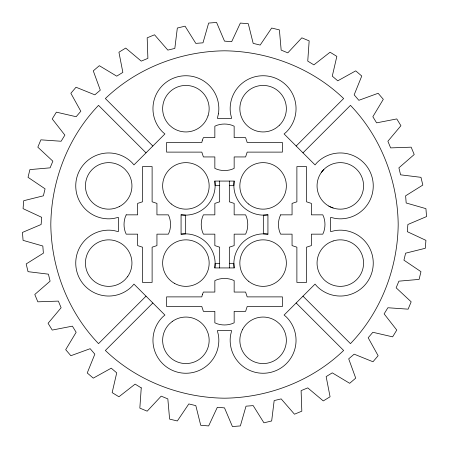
<?xml version="1.0" encoding="UTF-8"?>
<svg xmlns="http://www.w3.org/2000/svg" width="449" height="449" viewBox="0 0 449 449"><rect width="100%" height="100%" fill="white"/><g stroke="black" fill="none" stroke-linecap="round" stroke-linejoin="round"><path stroke-width="0.67" d="M214.847 267.93A29.859 29.859 0 0 0 181.07 234.154L181.07 214.847A29.859 29.859 0 0 0 214.847 181.07L234.154 181.07A29.859 29.859 0 0 0 267.93 214.847L267.93 234.154A29.859 29.859 0 0 0 234.154 267.93L214.847 267.93L215.144 263.327L219.673 263.327M234.154 181.07L233.856 185.673L229.327 185.673M321.495 172.225L323.869 169.447M146.02 296.155L98.539 343.637C68.035 311.92 51.315 268.345 50.81 224.5C51.315 180.655 68.035 137.08 98.539 105.363L146.02 152.845M296.155 146.02L343.637 98.539C311.92 68.035 268.345 51.315 224.5 50.81C180.655 51.315 137.08 68.035 105.363 98.539L152.845 146.02M152.845 302.98L105.363 350.461C137.08 380.965 180.655 397.685 224.5 398.19C268.345 397.685 311.92 380.965 343.637 350.461L296.155 302.98M302.98 152.845L350.461 105.363C380.965 137.08 397.685 180.655 398.19 224.5C397.685 268.345 380.965 311.92 350.461 343.637L302.98 296.155M267.93 214.847L263.327 215.144L263.327 233.856L267.93 234.154M181.07 234.154L185.673 233.856L185.673 215.144L181.07 214.847M219.673 185.673L215.144 185.673L214.847 181.07M229.327 263.327L233.856 263.327L234.154 267.93M329.757 206.619L333.124 208.016M229.327 181.07L229.327 201.814L234.154 203.397L234.154 214.847L245.603 214.847L246.619 217.31A23.258 23.258 0 0 1 246.619 231.69L245.603 234.154L234.154 234.154L234.154 245.603L229.327 247.186L229.327 267.93M219.673 181.07L219.673 201.814L214.847 203.397L214.847 214.847L203.397 214.847L202.381 217.31A23.258 23.258 0 0 0 202.381 231.69L203.397 234.154L214.847 234.154L214.847 245.603L219.673 247.186L219.673 267.93M141.25 387.885L139.835 408.124L147.177 411.172L161.191 396.141L167.836 398.897L169.604 419.108L177.333 420.966L188.821 403.937L195.815 405.615L200.72 425.304L208.645 425.927L217.327 407.305L224.5 407.872L232.425 426.55L240.355 425.927L246.013 406.177L253.185 405.615L263.939 422.823L271.667 420.966L274.171 400.575L281.164 398.897L294.477 414.214L301.823 411.172L301.105 390.636L307.75 387.885L323.291 400.929L330.071 396.776L326.148 376.61L332.282 372.85L349.676 383.306L355.72 378.137L348.693 358.835L354.166 354.166L372.973 361.765L378.137 355.72L368.18 337.755L372.85 332.282L392.622 336.851L396.776 330.071L384.125 313.885L387.885 307.75L408.124 309.165L411.172 301.823L396.141 287.809L398.897 281.164L419.108 279.396L420.966 271.667L403.937 260.179L405.615 253.185L425.304 248.28L425.927 240.355L407.305 231.673L407.872 224.5L426.55 216.575L425.927 208.645L406.177 202.987L405.615 195.815L422.823 185.061L420.966 177.333L400.575 174.829L398.897 167.836L414.214 154.523L411.172 147.177L390.636 147.895L387.885 141.25L400.929 125.709L396.776 118.929L376.61 122.852L372.85 116.718L383.306 99.324L378.137 93.28L358.835 100.307L354.166 94.834L361.765 76.027L355.72 70.863L337.755 80.82L332.282 76.15L336.851 56.378L330.071 52.224L313.885 64.875L307.75 61.115L309.165 40.876L301.823 37.828L287.809 52.859L281.164 50.103L279.396 29.892L271.667 28.034L260.179 45.063L253.185 43.385L248.28 23.696L240.355 23.073L231.673 41.695L224.5 41.128L216.575 22.45L208.645 23.073L202.987 42.823L195.815 43.385L185.061 26.177L177.333 28.034L174.829 48.425L167.836 50.103L154.523 34.786L147.177 37.828L147.895 58.364L141.25 61.115L125.709 48.071L118.929 52.224L122.852 72.39L116.718 76.15L99.324 65.694L93.28 70.863L100.307 90.165L94.834 94.834L76.027 87.235L70.863 93.28L80.82 111.245L76.15 116.718L56.378 112.149L52.224 118.929L64.875 135.115L61.115 141.25L40.876 139.835L37.828 147.177L52.859 161.191L50.103 167.836L29.892 169.604L28.034 177.333L45.063 188.821L43.385 195.815L23.696 200.72L23.073 208.645L41.695 217.327L41.128 224.5L22.45 232.425L23.073 240.355L42.823 246.013L43.385 253.185L26.177 263.939L28.034 271.667L48.425 274.171L50.103 281.164L34.786 294.477L37.828 301.823L58.364 301.105L61.115 307.75L48.071 323.291L52.224 330.071L72.39 326.148L76.15 332.282L65.694 349.676L70.863 355.72L90.165 348.693L94.834 354.166L87.235 372.973L93.28 378.137L111.245 368.18L116.718 372.85L112.149 392.622L118.929 396.776L135.115 384.125L141.25 387.885M202.381 140.105L201.814 142.468L166.596 142.468L166.596 152.116L201.814 152.116L203.397 156.942L214.847 156.942L214.847 168.392L217.31 169.413A23.258 23.258 0 0 0 231.69 169.413L234.154 168.392L234.154 156.942L245.603 156.942L247.186 152.116L282.404 152.116L282.404 142.468L247.186 142.468L245.603 137.641L234.154 137.641L234.154 126.191L231.69 125.17A23.258 23.258 0 0 0 217.31 125.17L214.847 126.191L214.847 137.641L203.397 137.641L202.381 140.105M218.433 113.838L217.35 118.34L231.65 118.34L230.567 113.838A32.94 32.94 0 0 1 273.284 77.357A32.94 32.94 0 0 1 286.395 131.978L284.088 133.954L315.046 164.912L317.022 162.605A32.94 32.94 0 0 1 371.643 175.716A32.94 32.94 0 0 1 335.162 218.433L330.66 217.35L330.66 231.65L335.162 230.567A32.94 32.94 0 0 1 371.643 273.284A32.94 32.94 0 0 1 317.022 286.395L315.046 284.088L284.088 315.046L286.395 317.022A32.94 32.94 0 0 1 273.284 371.643A32.94 32.94 0 0 1 230.567 335.162L231.65 330.66L217.35 330.66L218.433 335.162A32.94 32.94 0 0 1 175.716 371.643A32.94 32.94 0 0 1 162.605 317.022L164.912 315.046L133.954 284.088L131.978 286.395A32.94 32.94 0 0 1 77.357 273.284A32.94 32.94 0 0 1 113.838 230.567L118.34 231.65L118.34 217.35L113.838 218.433A32.94 32.94 0 0 1 77.357 175.716A32.94 32.94 0 0 1 131.978 162.605L133.954 164.912L164.912 133.954L162.605 131.978A32.94 32.94 0 0 1 175.716 77.357A32.94 32.94 0 0 1 218.433 113.838M202.381 294.522L201.814 296.884L166.596 296.884L166.596 306.532L201.814 306.532L203.397 311.359L214.847 311.359L214.847 322.809L217.31 323.83A23.258 23.258 0 0 0 231.69 323.83L234.154 322.809L234.154 311.359L245.603 311.359L247.186 306.532L282.404 306.532L282.404 296.884L247.186 296.884L245.603 292.058L234.154 292.058L234.154 280.608L231.69 279.587A23.258 23.258 0 0 0 217.31 279.587L214.847 280.608L214.847 292.058L203.397 292.058L202.381 294.522M126.191 214.847L125.17 217.31A23.258 23.258 0 0 0 125.17 231.69L126.191 234.154L137.641 234.154L137.641 245.603L142.468 247.186L142.468 282.404L152.116 282.404L152.116 247.186L156.942 245.603L156.942 234.154L168.392 234.154L169.413 231.69A23.258 23.258 0 0 0 169.413 217.31L168.392 214.847L156.942 214.847L156.942 203.397L152.116 201.814L152.116 166.596L142.468 166.596L142.468 201.814L137.641 203.397L137.641 214.847L126.191 214.847M208.016 115.876L206.619 119.243A23.258 23.258 0 0 1 172.225 127.505L169.447 125.131A23.258 23.258 0 0 1 167.079 95.014A23.258 23.258 0 0 1 196.454 87.965A23.258 23.258 0 0 1 208.016 115.876M280.608 214.847L279.587 217.31A23.258 23.258 0 0 0 279.587 231.69L280.608 234.154L292.058 234.154L292.058 245.603L296.884 247.186L296.884 282.404L306.532 282.404L306.532 247.186L311.359 245.603L311.359 234.154L322.809 234.154L323.83 231.69A23.258 23.258 0 0 0 323.83 217.31L322.809 214.847L311.359 214.847L311.359 203.397L306.532 201.814L306.532 166.596L296.884 166.596L296.884 201.814L292.058 203.397L292.058 214.847L280.608 214.847M242.381 329.757L240.984 333.124A23.258 23.258 0 0 0 252.546 361.035A23.258 23.258 0 0 0 281.921 353.986A23.258 23.258 0 0 0 279.553 323.869L276.775 321.495A23.258 23.258 0 0 0 242.381 329.757M127.505 276.775L125.131 279.553A23.258 23.258 0 0 1 95.014 281.921A23.258 23.258 0 0 1 87.965 252.546A23.258 23.258 0 0 1 115.876 240.984L119.243 242.381A23.258 23.258 0 0 1 127.505 276.775M279.553 125.131L276.775 127.505A23.258 23.258 0 0 1 242.381 119.243L240.984 115.876A23.258 23.258 0 0 1 252.546 87.965A23.258 23.258 0 0 1 281.921 95.014A23.258 23.258 0 0 1 279.553 125.131M172.225 321.495L169.447 323.869A23.258 23.258 0 0 0 167.079 353.986A23.258 23.258 0 0 0 196.454 361.035A23.258 23.258 0 0 0 208.016 333.124L206.619 329.757A23.258 23.258 0 0 0 172.225 321.495M119.243 206.619L115.876 208.016A23.258 23.258 0 0 1 87.965 196.454A23.258 23.258 0 0 1 95.014 167.079A23.258 23.258 0 0 1 125.131 169.447L127.505 172.225A23.258 23.258 0 0 1 119.243 206.619M333.124 240.984L329.757 242.381A23.258 23.258 0 0 0 321.495 276.775L323.869 279.553A23.258 23.258 0 0 0 353.986 281.921A23.258 23.258 0 0 0 361.035 252.546A23.258 23.258 0 0 0 333.124 240.984M248.465 281.181A23.258 23.258 0 0 0 286.075 266.745A23.258 23.258 0 0 0 254.768 241.388A23.258 23.258 0 0 0 248.465 281.181M171.26 203.969A23.258 23.258 0 0 0 208.869 189.534A23.258 23.258 0 0 0 177.563 164.182A23.258 23.258 0 0 0 171.26 203.969M174.268 283.246A23.258 23.258 0 0 0 209.155 263.103A23.258 23.258 0 0 0 174.268 242.96A23.258 23.258 0 0 0 174.268 283.246M328.685 206.04A23.258 23.258 0 0 0 363.572 185.897A23.258 23.258 0 0 0 328.685 165.754A23.258 23.258 0 0 0 328.685 206.04M248.465 203.969A23.258 23.258 0 0 0 286.075 189.534A23.258 23.258 0 0 0 254.768 164.182A23.258 23.258 0 0 0 248.465 203.969"/></g></svg>
